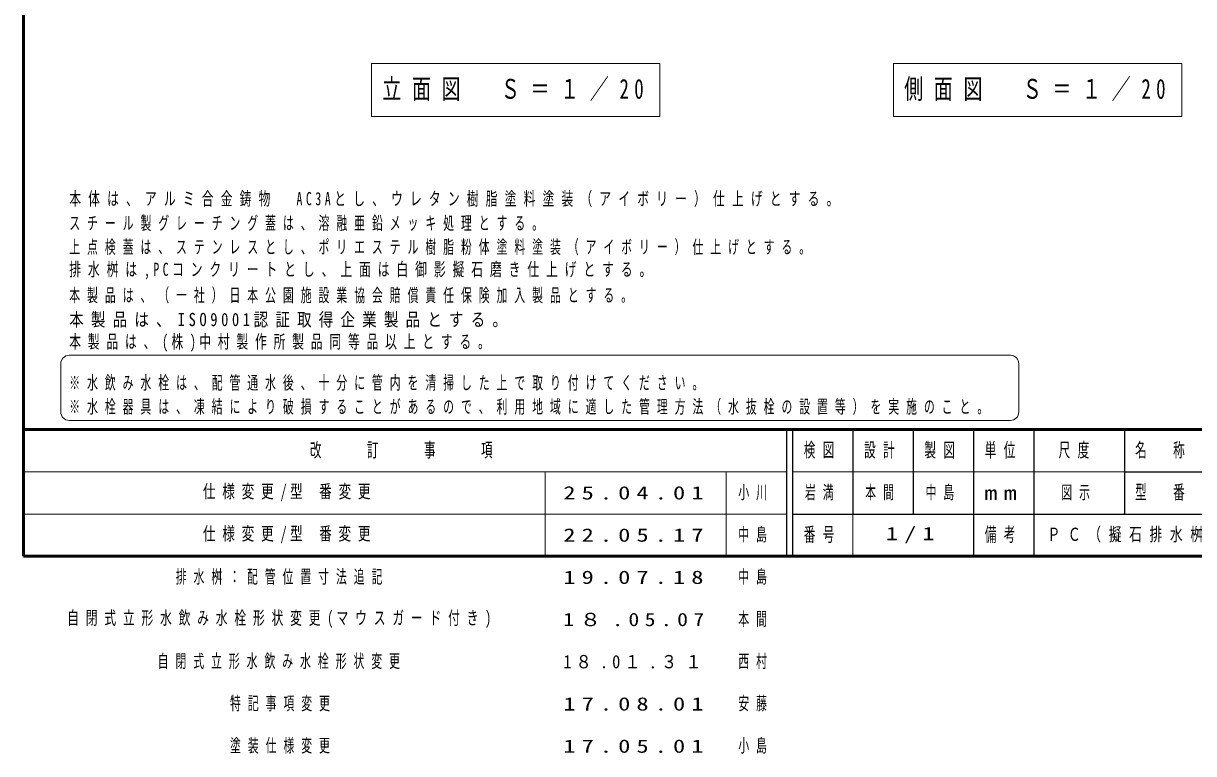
# Model space of a CAD drawing. Units: millimetres on the paper, scale 1:20. Extents: x -365 to 0, y -33 to 257.
# Drawn here: x -365 to -171, y -32.7 to 88.4 of the extents above; entities that cross this region are included whole.
import ezdxf

# ---------------------------------------------------------------- set-up
doc = ezdxf.new("R2010")
doc.units = ezdxf.units.MM
doc.layers.add('LY_1', color=7, linetype='Continuous', lineweight=25)
doc.layers.add('LY_5', color=7, linetype='Continuous', lineweight=13)
doc.styles.add('ＭＳ ゴシック', font='')
doc.styles.get('ＭＳ ゴシック').set_extended_font_data('MS Gothic')

msp = doc.modelspace()

# ---------------------------------------------------------------- linework, layer by layer
at = {"layer": 'LY_1', "lineweight": 13}
for p, q in [((-307.308, 81.723), (-307.308, 72.923)), ((-259.508, 81.723), (-307.308, 81.723)), ((-259.508, 72.923), (-259.508, 81.723)), ((-220.803, 81.723), (-220.803, 72.923)), ((-173.003, 81.723), (-220.803, 81.723)), ((-173.003, 72.923), (-173.003, 81.723)), ((-307.308, 72.923), (-259.508, 72.923)), ((-220.803, 72.923), (-173.003, 72.923)), ((-201.403, 33.331), (-357.403, 33.331)), ((-358.803, 31.931), (-358.803, 23.931)), ((-200.003, 23.931), (-200.003, 31.931)), ((-357.403, 22.531), (-201.403, 22.531))]:
    msp.add_line(p, q, dxfattribs=at)
for centre, start, end in [((-357.403, 31.931), 90, 180), ((-201.403, 31.931), 0, 90), ((-357.403, 23.931), 180, 270), ((-201.403, 23.931), 270, 0)]:
    msp.add_arc(centre, 1.4, start, end, dxfattribs=at)
at = {"layer": 'LY_5', "lineweight": 50}
for p, q in [((-365, 257), (-365, 0)), ((-365, 21), (0, 21)), ((-365, 0), (0, 0))]:
    msp.add_line(p, q, dxfattribs=at)
at = {"layer": 'LY_5', "color": 211, "lineweight": 25}
for p, q in [((-238.5, 21), (-238.5, 0)), ((-237.5, 21), (-237.5, 0)), ((-227.5, 21), (-227.5, 7)), ((-217.5, 21), (-217.5, 7)), ((-207.5, 21), (-207.5, 0)), ((-197.5, 21), (-197.5, 7)), ((-182.5, 21), (-182.5, 7)), ((-182.5, 14), (-70, 14)), ((-237.5, 7), (0, 7))]:
    msp.add_line(p, q, dxfattribs=at)
at = {"layer": 'LY_5'}
for p, q in [((-365, 14), (-238.5, 14)), ((-278.5, 14), (-278.5, 0)), ((-248.5, 14), (-248.5, 0)), ((-237.5, 14), (-182.5, 14)), ((-365, 7), (-238.5, 7)), ((-227.5, 7), (-227.5, 0))]:
    msp.add_line(p, q, dxfattribs=at)
at = {"layer": 'LY_5', "lineweight": 25}
msp.add_line((-197.5, 7), (-197.5, 0), dxfattribs=at)

# ---------------------------------------------------------------- texts
at = {"layer": 'LY_1', "style": 'ＭＳ ゴシック'}
for s, insert, char_height, attachment_point in [('\\T1.56;\\W0.7;立面図\u3000Ｓ＝１／20', (-283.408, 77.323), 3.299, 5), ('\\T1.56;\\W0.7;側面図\u3000Ｓ＝１／20', (-196.903, 77.323), 3.299, 5), ('\\T1.61;\\W0.65;本体は、アルミ合金鋳物\u3000AC3Aとし、ウレタン樹脂塗料塗装（アイボリー）仕上げとする。', (-357.403, 57.918), 2.199, 7), ('\\T1.64;\\W0.6;スチール製グレーチング蓋は、溶融亜鉛メッキ処理とする。', (-357.403, 53.918), 2.199, 7), ('\\T1.64;\\W0.6;上点検蓋は、ステンレスとし、ポリエステル樹脂粉体塗料塗装（アイボリー）仕上げとする。', (-357.403, 49.918), 2.199, 7), ('\\T1.59;\\W0.65;排水桝は,PCコンクリートとし、上面は白御影擬石磨き仕上げとする。', (-357.403, 45.918), 2.199, 7), ('\\T1.64;\\W0.6;本製品は、（一社）日本公園施設業協会賠償責任保険加入製品とする。', (-357.403, 41.918), 2.199, 7), ('\\T1.5;\\W0.8;本製品は、ISO9001認証取得企業製品とする。', (-357.403, 37.918), 2.199, 7), ('\\T1.58;\\W0.65;本製品は、(株)中村製作所製品同等品以上とする。', (-357.403, 33.918), 2.199, 7), ('\\T1.64;\\W0.6;※水飲み水栓は、配管通水後、十分に管内を清掃した上で取り付けてください。', (-357.403, 27.431), 2.199, 7), ('\\T1.64;\\W0.6;※水栓器具は、凍結により破損することがあるので、利用地域に適した管理方法（水抜栓の設置等）を実施のこと。', (-357.403, 23.431), 2.199, 7), ('\\T1.53;\\W0.7;仕様変更/型\\~番変更', (-335.25, 10.5), 2.199, 4), ('\\T1.64;\\W0.6;小川', (-246.5, 10.5), 2.199, 4), ('\\T1.64;\\W0.6;岩満', (-232.5, 10.5), 2.199, 5), ('\\T1.64;\\W0.6;本間', (-222.5, 10.5), 2.199, 5), ('\\T1.64;\\W0.6;中島', (-212.5, 10.5), 2.199, 5), ('\\T1.64;\\W0.6;図示', (-190, 10.5), 2.199, 5), ('\\T1.5;\\W1.35;25.04.01', (-275.5, 10.5), 2.199, 4), ('\\T1.53;\\W0.7;仕様変更/型\\~番変更', (-335.25, 3.5), 2.199, 4), ('\\T1.5;\\W1.35;22.05.17', (-275.5, 3.5), 2.199, 4), ('\\T1.64;\\W0.6;中島', (-246.5, 3.5), 2.199, 4), ('\\T1.5;\\W1.35;1/1', (-217.5, 3.5), 2.199, 5), ('\\T1.61;\\W0.7;ＰＣ（擬石排水桝）WM2', (-177.5, 3.5), 2.199, 5), ('\\T1.64;\\W0.6;排水桝：配管位置寸法追記', (-339.75, -3.5), 2.199, 4), ('\\T1.5;\\W1.35;19.07.18', (-275.5, -3.5), 2.199, 4), ('\\T1.64;\\W0.6;中島', (-246.5, -3.5), 2.199, 4), ('\\T1.58;\\W0.65;自閉式立形水飲み水栓形状変更(マウスガード付き)', (-357.75, -10.5), 2.199, 4), ('\\T1.5;\\W1.2;1８.05.07', (-275.5, -10.5), 2.199, 4), ('\\T1.64;\\W0.6;本間', (-246.5, -10.5), 2.199, 4), ('\\T1.64;\\W0.6;自閉式立形水飲み水栓形状変更', (-342.75, -17.5), 2.199, 4), ('\\T1.5;\\W0.9;1８.0１.３１', (-275.5, -17.5), 2.199, 4), ('\\T1.64;\\W0.6;西村', (-246.5, -17.5), 2.199, 4), ('\\T1.64;\\W0.6;特記事項変更', (-330.75, -24.5), 2.199, 4), ('\\T1.64;\\W0.6;安藤', (-246.5, -24.5), 2.199, 4), ('\\T1.5;\\W1.35;17.08.01', (-275.5, -24.5), 2.199, 4), ('\\T1.64;\\W0.6;塗装仕様変更', (-330.75, -31.5), 2.199, 4), ('\\T1.5;\\W1.35;17.05.01', (-275.5, -31.5), 2.199, 4), ('\\T1.64;\\W0.6;小島', (-246.5, -31.5), 2.199, 4)]:
    msp.add_mtext(s, dxfattribs=dict(at, insert=insert, char_height=char_height, attachment_point=attachment_point))
at = {"layer": 'LY_5', "color": 4, "char_height": 2.346, "attachment_point": 5, "style": 'ＭＳ ゴシック'}
for s, insert in [('\\T1.64;\\W0.6;改\u3000\u3000訂\u3000\u3000事\u3000\u3000項', (-301.75, 17.5)), ('\\T1.64;\\W0.6;検図', (-232.5, 17.5)), ('\\T1.64;\\W0.6;設計', (-222.5, 17.5)), ('\\T1.64;\\W0.6;製図', (-212.5, 17.5)), ('\\T1.64;\\W0.6;単位', (-202.5, 17.5)), ('\\T1.64;\\W0.6;尺度', (-190.25, 17.5)), ('\\T1.64;\\W0.6;名\u3000称', (-176, 17.5)), ('\\T1.64;\\W0.6;型\u3000番', (-176, 10.5)), ('\\T1.5;\\W1.35;mm', (-202.5, 10.5)), ('\\T1.64;\\W0.6;番号', (-232.5, 3.5)), ('\\T1.64;\\W0.6;備考', (-202.5, 3.5))]:
    msp.add_mtext(s, dxfattribs=dict(at, insert=insert))

doc.saveas('drawing.dxf')
